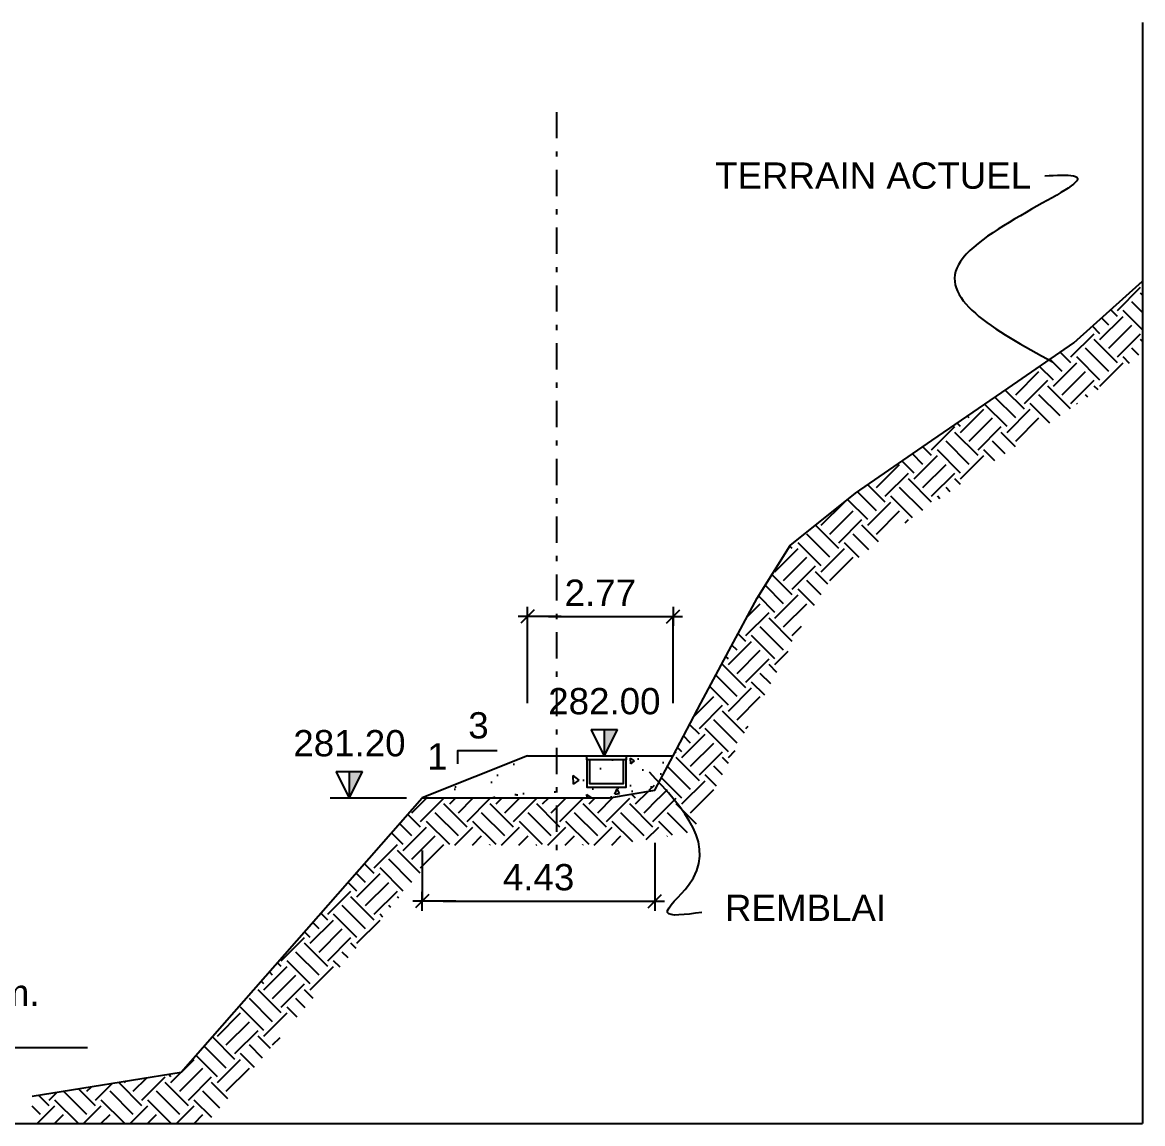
# Model space of a CAD drawing. Extents: x -236 to -84, y 532 to 751.
# Drawn here: x -157.7 to -136.38, y 533.68 to 554.64 of the extents above; entities that cross this region are included whole.
import ezdxf
from ezdxf.enums import TextEntityAlignment as Align

# ---------------------------------------------------------------- set-up
doc = ezdxf.new("R2010")
doc.units = 0
doc.header["$MEASUREMENT"] = 0
doc.linetypes.add('TRATTOPUNTO', pattern=[1, 0.5, -0.25, 0, -0.25])
for name, color, linetype in [('DIME', 6, 'Continuous'), ('LIN010CO', 2, 'Continuous'), ('LIN018CO', 6, 'Continuous'), ('LIN025CO', 7, 'Continuous'), ('LIN035CO', 1, 'Continuous'), ('TEXT035', 1, 'Continuous')]:
    doc.layers.add(name, color=color, linetype=linetype)
doc.layers.add('no_plot', color=5, linetype='Continuous', plot=False)
doc.styles.add('ARIAL', font='arial.ttf')
doc.styles.add('ROMANS', font='romans.shx')
doc.dimstyles.new('BO1', dxfattribs={"dimtxt": 0.25, "dimasz": 0.2, "dimexe": 0, "dimexo": 0.5, "dimgap": 0.1, "dimtad": 1, "dimzin": 0, "dimdsep": 46, "dimtxsty": 'ROMANS', "dimblk1": 'LINE', "dimblk2": 'LINE', "dimsah": 1, "dimcen": 2.5, "dimclrd": 256, "dimclre": 256, "dimclrt": 1, "dimadec": 0, "dimazin": 0, "dimtfac": 1, "dimtmove": 2, "dimatfit": 3, "dimldrblk": 'LINE', "dimfxl": 1, "dimtvp": 1, "dimtolj": 1, "dimtzin": 0, "dimarcsym": 0})

# ---------------------------------------------------------------- blocks, each defined once
blk = doc.blocks.new('cavi')
at = {"layer": 'LIN025CO', "flags": 128}
blk.add_lwpolyline([(-1.2, -0.175), (-1.2, -0.1), (-0.45, -0.1), (-0.45, -0.175)], close=True, dxfattribs=at)
for points in [[(-1.2, -0.15), (-1.2, -0.7), (-0.45, -0.7), (-0.45, -0.15)], [(-1.15, -0.175), (-1.15, -0.625), (-0.5, -0.625), (-0.5, -0.175)]]:
    blk.add_lwpolyline(points, dxfattribs=at)
blk = doc.blocks.new('LIVELLI1')
at = {"layer": 'LIN018CO'}
blk.add_solid([(0, 0.25), (0, 0), (0.125, 0.25)], dxfattribs=at)
at = {"layer": 'LIN035CO'}
for p, q in [((-0.125, 0.25), (0.125, 0.25)), ((0, 0), (-0.125, 0.25)), ((0, 0), (0, 0.25)), ((0, 0), (0.125, 0.25))]:
    blk.add_line(p, q, dxfattribs=at)
at = {"layer": 'TEXT035', "style": 'ARIAL'}
blk.add_attdef('VALORE', text='', height=0.25, dxfattribs=at).set_placement((0, 0.395), align=Align.CENTER)
blk = doc.blocks.new('LINE')
for p, q in [((-1.6, 0), (0.45, 0)), ((0, 0.45), (0, -0.45))]:
    blk.add_line(p, q)
at = {"color": 3}
blk.add_line((-0.318, -0.318), (0.318, 0.318), dxfattribs=at)
blk = doc.blocks.new('*D23')
at = {"layer": 'Defpoints', "color": 0, "transparency": 16777216}
for p in [(-145.317, 543.332), (-148.086, 540.679), (-145.317, 540.679)]:
    blk.add_point(p, dxfattribs=at)
at = {"layer": 'DIME', "lineweight": -2, "transparency": 16777216}
for p, q in [((-148.086, 541.679), (-148.086, 543.332)), ((-147.686, 543.332), (-145.717, 543.332)), ((-145.317, 541.679), (-145.317, 543.332))]:
    blk.add_line(p, q, dxfattribs=at)
at = {"layer": 'DIME', "lineweight": -2, "transparency": 16777216, "xscale": 0.4, "yscale": 0.4, "zscale": 0.4, "rotation": 180}
blk.add_blockref('LINE', (-148.086, 543.332), dxfattribs=at)
at = {"layer": 'DIME', "lineweight": -2, "transparency": 16777216, "xscale": 0.4, "yscale": 0.4, "zscale": 0.4}
blk.add_blockref('LINE', (-145.317, 543.332), dxfattribs=at)
at = {"layer": 'DIME', "color": 1, "transparency": 16777216, "insert": (-146.702, 543.783), "char_height": 0.5, "attachment_point": 5, "style": 'ARIAL'}
blk.add_mtext('\\A1;2.77', dxfattribs=at)
blk = doc.blocks.new('*D51')
at = {"layer": 'Defpoints', "color": 0, "transparency": 16777216}
for p in [(-145.664, 540.023), (-150.09, 539.879), (-145.664, 537.91)]:
    blk.add_point(p, dxfattribs=at)
at = {"layer": 'DIME', "lineweight": -2, "transparency": 16777216}
for p, q in [((-150.09, 538.879), (-150.09, 537.91)), ((-145.664, 539.023), (-145.664, 537.91)), ((-149.69, 537.91), (-146.064, 537.91))]:
    blk.add_line(p, q, dxfattribs=at)
at = {"layer": 'DIME', "lineweight": -2, "transparency": 16777216, "xscale": 0.4, "yscale": 0.4, "zscale": 0.4, "rotation": 180}
blk.add_blockref('LINE', (-150.09, 537.91), dxfattribs=at)
at = {"layer": 'DIME', "lineweight": -2, "transparency": 16777216, "xscale": 0.4, "yscale": 0.4, "zscale": 0.4}
blk.add_blockref('LINE', (-145.664, 537.91), dxfattribs=at)
at = {"layer": 'DIME', "color": 1, "transparency": 16777216, "insert": (-147.877, 538.365), "char_height": 0.5, "attachment_point": 5, "style": 'ARIAL'}
blk.add_mtext('\\A1;4.43', dxfattribs=at)

msp = doc.modelspace()

# ---------------------------------------------------------------- hatches: boundary and pattern name
at = {"layer": 'LIN010CO'}
h = msp.add_hatch(dxfattribs=at)
h.set_pattern_fill('EARTH', color=256, scale=2.5, angle=45, style=0)
h.set_pattern_definition([(45, (-14.8876, 441.31905), (2e-16, 0.8838835), [0.625, -0.625]), (45, (-15.05334, 441.4848), (2e-16, 0.8838835), [0.625, -0.625]), (45, (-15.2191, 441.6505), (2e-16, 0.8838835), [0.625, -0.625]), (135, (-15.2191, 441.761), (-0.8838835, 2e-16), [0.625, -0.625]), (135, (-15.05334, 441.9267), (-0.8838835, 2e-16), [0.625, -0.625]), (135, (-14.8876, 442.09245), (-0.8838835, 2e-16), [0.625, -0.625])])
edge = h.paths.add_edge_path()
edge.add_line((-142.855, 543.176), (-142.333, 544.004))
edge.add_line((-142.333, 544.004), (-141.248, 544.876))
edge.add_line((-141.248, 544.876), (-139.826, 545.855))
edge.add_line((-139.826, 545.855), (-138.373, 546.855))
edge.add_line((-138.373, 546.855), (-137.073, 547.751))
edge.add_line((-137.073, 547.751), (-136.383, 548.37))
edge.add_line((-136.383, 548.37), (-136.383, 549.714))
edge.add_line((-136.383, 549.714), (-137.693, 548.538))
edge.add_line((-137.693, 548.538), (-138.94, 547.679))
edge.add_line((-138.94, 547.679), (-140.393, 546.679))
edge.add_line((-140.393, 546.679), (-141.846, 545.679))
edge.add_line((-141.846, 545.679), (-143.089, 544.679))
edge.add_line((-143.089, 544.679), (-143.72, 543.679))
edge.add_line((-143.72, 543.679), (-144.255, 542.679))
edge.add_line((-144.255, 542.679), (-144.789, 541.679))
edge.add_line((-144.789, 541.679), (-145.317, 540.679))
edge.add_line((-145.317, 540.679), (-145.605, 540.134))
edge.add_line((-145.605, 540.134), (-145.86, 540.092))
edge.add_spline(control_points=[(-145.86, 540.092), (-145.501, 539.807), (-145.174, 539.52), (-144.989, 539.223)], knot_values=[2.406583, 2.406583, 2.406583, 2.406583, 3.427414, 3.427414, 3.427414, 3.427414], degree=3, periodic=0)
edge.add_line((-144.989, 539.223), (-144.952, 539.229))
edge.add_line((-144.952, 539.229), (-144.433, 540.212))
edge.add_line((-144.433, 540.212), (-143.906, 541.21))
edge.add_line((-143.906, 541.21), (-143.373, 542.208))
edge.add_line((-143.373, 542.208), (-142.855, 543.176))
h.paths.add_polyline_path([(-145.755, 540.008), (-146.527, 539.879), (-147.536, 539.879), (-147.536, 538.979), (-146.453, 538.979), (-144.989, 539.223), (-144.991, 539.226), (-144.994, 539.23), (-144.996, 539.233), (-144.998, 539.237), (-145, 539.24), (-145.002, 539.244), (-145.005, 539.247), (-145.007, 539.251), (-145.009, 539.254), (-145.012, 539.258), (-145.014, 539.261), (-145.016, 539.265), (-145.018, 539.268), (-145.021, 539.272), (-145.023, 539.275), (-145.026, 539.279), (-145.028, 539.282), (-145.03, 539.285), (-145.033, 539.289), (-145.035, 539.292), (-145.038, 539.296), (-145.04, 539.299), (-145.042, 539.303), (-145.045, 539.306), (-145.047, 539.31), (-145.05, 539.313), (-145.052, 539.317), (-145.055, 539.32), (-145.057, 539.324), (-145.06, 539.327), (-145.062, 539.33), (-145.065, 539.334), (-145.068, 539.337), (-145.07, 539.341), (-145.073, 539.344), (-145.075, 539.348), (-145.078, 539.351), (-145.081, 539.355), (-145.083, 539.358), (-145.086, 539.362), (-145.089, 539.365), (-145.091, 539.368), (-145.094, 539.372), (-145.097, 539.375), (-145.099, 539.379), (-145.102, 539.382), (-145.105, 539.386), (-145.108, 539.389), (-145.11, 539.393), (-145.113, 539.396), (-145.116, 539.399), (-145.119, 539.403), (-145.121, 539.406), (-145.124, 539.41), (-145.127, 539.413), (-145.13, 539.417), (-145.133, 539.42), (-145.136, 539.423), (-145.138, 539.427), (-145.141, 539.43), (-145.144, 539.434), (-145.147, 539.437), (-145.15, 539.441), (-145.153, 539.444), (-145.156, 539.447), (-145.159, 539.451), (-145.162, 539.454), (-145.165, 539.458), (-145.168, 539.461), (-145.171, 539.465), (-145.174, 539.468), (-145.177, 539.471), (-145.18, 539.475), (-145.183, 539.478), (-145.186, 539.482), (-145.189, 539.485), (-145.192, 539.489), (-145.195, 539.492), (-145.198, 539.495), (-145.201, 539.499), (-145.204, 539.502), (-145.207, 539.506), (-145.21, 539.509), (-145.213, 539.512), (-145.216, 539.516), (-145.22, 539.519), (-145.223, 539.523), (-145.226, 539.526), (-145.229, 539.53), (-145.232, 539.533), (-145.235, 539.536), (-145.239, 539.54), (-145.242, 539.543), (-145.245, 539.547), (-145.248, 539.55), (-145.251, 539.553), (-145.255, 539.557), (-145.258, 539.56), (-145.261, 539.564), (-145.264, 539.567), (-145.268, 539.57), (-145.271, 539.574), (-145.274, 539.577), (-145.278, 539.581), (-145.281, 539.584), (-145.284, 539.587), (-145.288, 539.591), (-145.291, 539.594), (-145.294, 539.598), (-145.298, 539.601), (-145.301, 539.604), (-145.304, 539.608), (-145.308, 539.611), (-145.311, 539.615), (-145.315, 539.618), (-145.318, 539.621), (-145.321, 539.625), (-145.325, 539.628), (-145.328, 539.632), (-145.332, 539.635), (-145.335, 539.638), (-145.339, 539.642), (-145.342, 539.645), (-145.345, 539.649), (-145.349, 539.652), (-145.352, 539.655), (-145.356, 539.659), (-145.359, 539.662), (-145.363, 539.665), (-145.367, 539.669), (-145.37, 539.672), (-145.374, 539.676), (-145.377, 539.679), (-145.381, 539.682), (-145.384, 539.686), (-145.388, 539.689), (-145.391, 539.692), (-145.395, 539.696), (-145.399, 539.699), (-145.402, 539.703), (-145.406, 539.706), (-145.409, 539.709), (-145.413, 539.713), (-145.417, 539.716), (-145.42, 539.72), (-145.424, 539.723), (-145.428, 539.726), (-145.431, 539.73), (-145.435, 539.733), (-145.439, 539.736), (-145.442, 539.74), (-145.446, 539.743), (-145.45, 539.747), (-145.453, 539.75), (-145.457, 539.753), (-145.461, 539.757), (-145.464, 539.76), (-145.468, 539.763), (-145.472, 539.767), (-145.476, 539.77), (-145.479, 539.773), (-145.483, 539.777), (-145.487, 539.78), (-145.491, 539.784), (-145.494, 539.787), (-145.498, 539.79), (-145.502, 539.794), (-145.506, 539.797), (-145.51, 539.8), (-145.513, 539.804), (-145.517, 539.807), (-145.521, 539.81), (-145.525, 539.814), (-145.529, 539.817), (-145.532, 539.821), (-145.536, 539.824), (-145.54, 539.827), (-145.544, 539.831), (-145.548, 539.834), (-145.552, 539.837), (-145.556, 539.841), (-145.56, 539.844), (-145.563, 539.847), (-145.567, 539.851), (-145.571, 539.854), (-145.575, 539.858), (-145.579, 539.861), (-145.583, 539.864), (-145.587, 539.868), (-145.591, 539.871), (-145.595, 539.874), (-145.599, 539.878), (-145.603, 539.881), (-145.606, 539.884), (-145.61, 539.888), (-145.614, 539.891), (-145.618, 539.894), (-145.622, 539.898), (-145.626, 539.901), (-145.63, 539.904), (-145.634, 539.908), (-145.638, 539.911), (-145.642, 539.915), (-145.646, 539.918), (-145.65, 539.921), (-145.654, 539.925), (-145.658, 539.928), (-145.662, 539.931), (-145.666, 539.935), (-145.67, 539.938), (-145.674, 539.941), (-145.678, 539.945), (-145.682, 539.948), (-145.686, 539.951), (-145.691, 539.955), (-145.695, 539.958), (-145.699, 539.961), (-145.703, 539.965), (-145.707, 539.968), (-145.711, 539.971), (-145.715, 539.975), (-145.719, 539.978), (-145.723, 539.981), (-145.727, 539.985), (-145.731, 539.988), (-145.735, 539.991), (-145.739, 539.995), (-145.744, 539.998), (-145.748, 540.001), (-145.752, 540.005)])
h = msp.add_hatch(dxfattribs=at)
h.set_pattern_fill('AR-CONC', color=256, scale=0.15, angle=45, style=0)
h.set_pattern_definition([(95, (-14.8876, 441.31905), (0.827328, 0.6942106), [0.1125, -1.2375]), (40, (-14.8876, 441.319), (-0.944988, 0.650652), [0.09, -0.99]), (145.4514, (-14.8187, 441.3769), (-0.117659, 1.344863), [0.09561, -1.051713]), (91.1842, (-15.0997, 441.5312), (1.30754, 0.956421), [0.16875, -1.85625]), (141.6356, (-14.9908, 441.6109), (-0.041849, 2.024568), [0.143415, -1.57757]), (36.1842, (-15.0997, 441.5312), (-0.04185, 2.024568), [0.135, -1.485]), (66, (-14.94065, 441.5842), (1.0601574, 0.2060737), [0.1125, -1.2375]), (11, (-14.9406, 441.5842), (-0.511063, 1.027213), [0.09, -0.99]), (116.4514, (-14.8523, 441.6014), (0.5490954, 1.233286), [0.09561, -1.051713]), (82.5, (-14.8876, 441.31905), (-0.3401898, 0.3659847), [0, -0.978, 0, -1.005, 0, -0.99375]), (52.5, (-14.8876, 441.31905), (-0.1393094, 0.6973642), [0, -0.573, 0, -0.9555, 0, -0.37875]), (12.5, (-15.12414, 441.08252), (0.59012725, 0.5422811), [0, -0.375, 0, -1.17, 0, -1.5525]), (2.5, (-15.2302, 440.97645), (0.512385, 0.7247397), [0, -0.4875, 0, -0.777, 0, -1.1025])])
h.paths.add_polyline_path([(-147.989, 540.679), (-148.086, 540.679), (-150.09, 539.879), (-147.536, 539.879), (-147.536, 540.079), (-147.989, 540.079)])
h.paths.add_polyline_path([(-145.664, 540.023), (-145.317, 540.679), (-147.239, 540.679), (-147.239, 540.079), (-147.536, 540.079), (-147.536, 539.879), (-146.527, 539.879)])
h = msp.add_hatch(dxfattribs=at)
h.set_pattern_fill('EARTH', color=256, scale=2.5, angle=45, style=0)
h.set_pattern_definition([(45, (-14.8876, 441.31905), (6e-17, 0.8838835), [0.625, -0.625]), (45, (-15.05334, 441.4848), (6e-17, 0.8838835), [0.625, -0.625]), (45, (-15.2191, 441.6505), (6e-17, 0.8838835), [0.625, -0.625]), (135, (-15.2191, 441.761), (-0.8838835, 1e-16), [0.625, -0.625]), (135, (-15.05334, 441.9267), (-0.8838835, 1e-16), [0.625, -0.625]), (135, (-14.8876, 442.09245), (-0.8838835, 1e-16), [0.625, -0.625])])
h.paths.add_polyline_path([(-147.536, 539.879), (-150.09, 539.879), (-154.676, 534.656), (-157.516, 534.198), (-157.516, 533.679), (-154.456, 533.679), (-154.154, 533.728), (-149.674, 538.979), (-147.536, 538.979)])

# ---------------------------------------------------------------- linework, layer by layer
at = {"layer": 'DIME'}
msp.add_spline([(-144.772, 537.698), (-145.424, 537.698), (-145.023, 538.216), (-145.769, 540.369)], degree=3, dxfattribs=at)
at = {"layer": 'LIN010CO'}
for p, q in [((-136.383, 554.637), (-136.383, 533.679)), ((-162.896, 535.129), (-156.463, 535.129)), ((-162.896, 533.679), (-136.383, 533.679))]:
    msp.add_line(p, q, dxfattribs=at)
at = {"layer": 'LIN018CO', "flags": 128}
for points in [[(-149.413, 540.528), (-149.413, 540.778), (-148.663, 540.778)], [(-151.845, 539.879), (-150.39, 539.879)]]:
    msp.add_lwpolyline(points, dxfattribs=at)
at = {"layer": 'LIN018CO'}
msp.add_spline([(-138.244, 551.718), (-137.701, 551.718), (-139.85, 550.089), (-138.096, 548.176)], degree=3, dxfattribs=at)
at = {"layer": 'LIN025CO', "flags": 128}
msp.add_lwpolyline([(-157.516, 534.198), (-154.676, 534.656), (-150.09, 539.879), (-146.527, 539.879), (-145.664, 540.023), (-145.605, 540.134), (-145.317, 540.679), (-144.789, 541.679), (-144.255, 542.679), (-143.72, 543.679), (-143.089, 544.679), (-141.846, 545.679), (-140.393, 546.679), (-138.94, 547.679), (-137.693, 548.538), (-136.383, 549.714)], dxfattribs=at)
at = {"layer": 'LIN035CO'}
for q in [(-150.09, 539.879), (-145.317, 540.679)]:
    msp.add_line((-148.086, 540.679), q, dxfattribs=at)
at = {"layer": 'no_plot', "linetype": 'TRATTOPUNTO'}
msp.add_line((-147.536, 552.932), (-147.536, 538.861), dxfattribs=at)

# ---------------------------------------------------------------- block references
at = {"xscale": 2, "yscale": 2, "zscale": 2}
for p, values in [((-146.625, 540.679), {'VALORE': '282.00'}), ((-151.476, 539.879), {'VALORE': '281.20'}), ((-159.683, 535.129), {'VALORE': '276.45 m s. m.'})]:
    msp.add_blockref('LIVELLI1', p, dxfattribs=at).add_auto_attribs(values)
at = {"layer": 'LIN025CO'}
msp.add_blockref('cavi', (-145.758, 540.779), dxfattribs=at)

# ---------------------------------------------------------------- texts
at = {"layer": 'TEXT035', "style": 'ARIAL'}
for s, p in [('TERRAIN ACTUEL', (-144.518, 551.472)), ('3', (-149.215, 541.009)), ('1', (-149.999, 540.418)), ('REMBLAI', (-144.33, 537.535))]:
    msp.add_text(s, height=0.5, dxfattribs=at).set_placement(p)

# ---------------------------------------------------------------- dimensions: what is measured, and where the dimension line sits
at = {"layer": 'DIME'}
for base, p1, p2, picture, middle in [((-145.317, 543.332), (-148.086, 540.679), (-145.317, 540.679), '*D23', (-146.702, 543.783)), ((-145.664, 537.91), (-150.09, 539.879), (-145.664, 540.023), '*D51', (-147.877, 538.365))]:
    dim = msp.add_linear_dim(base=base, p1=p1, p2=p2, dimstyle='BO1', override={"dimscale": 2, "dimtxsty": 'ARIAL'}, dxfattribs=at)
    dim.commit()
    dim.dimension.update_dxf_attribs({"geometry": picture, "text_midpoint": middle})

doc.saveas('drawing.dxf')
